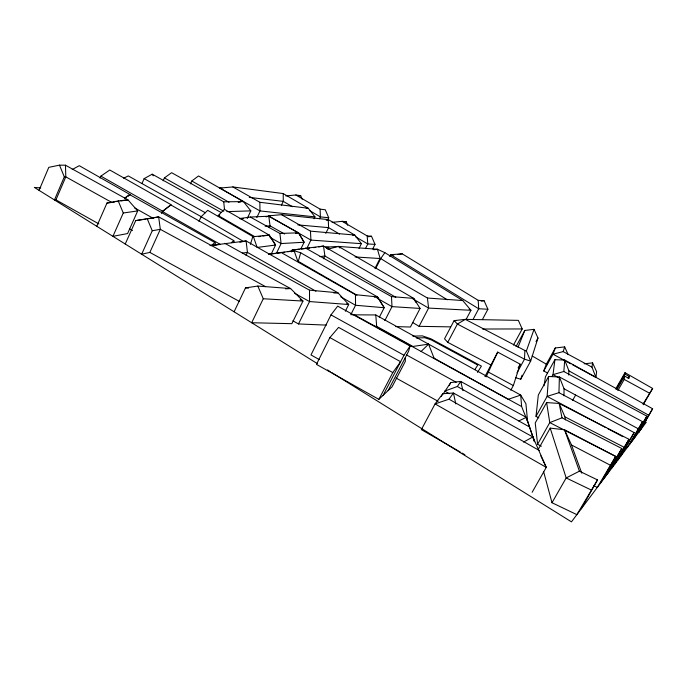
<?xml version="1.0" encoding="UTF-8"?>
<svg xmlns="http://www.w3.org/2000/svg" width="687" height="687" viewBox="0 0 687 687"><rect width="100%" height="100%" fill="white"/><g stroke="black" fill="none" stroke-linecap="round" stroke-linejoin="round"><path stroke-width="1.03" d="M563.984 395.815L564.044 388.782L559.39 376.965L548.595 376.493L538.325 394.991L536.006 416.356L538.831 417.868M620.533 456.512L634.144 432.604L558.943 392.672L559.39 376.965L642.585 421.706L629.636 444.377M491.007 365.029L447.744 342.341L444.523 338.803L454.107 320.631L465.348 319.369L524.885 350.49L524.499 359.164L517.019 372.809M568.69 375.042L568.93 370.868L564.748 360.057L554.916 359.705L545.444 376.777L544.01 385.811M548.595 376.493L547.127 396.408L536.006 416.356M634.281 438.194L646.879 416.159L563.821 371.495L564.748 360.057L652.616 408.748L640.482 429.942M643.204 404.746L652.65 388.456L624.998 372.689L624.835 374.072L629.189 376.442L629 378.468L624.603 376.081L617.261 388.902M617.819 390.594L624.217 379.422L624.603 376.081M572.615 364.797L595.93 377.421L596.617 371.71L592.589 362.891L584.113 363.801M554.916 359.705L553.018 374.638L552.005 376.459M595.93 377.421L591.971 367.141L592.589 362.891M356.948 295.212L298.295 261.361L300.683 252.773L294.113 250.712L268.608 254.242L275.624 253.417M319.3 359.602L310.979 354.939L330.988 314.895L337.678 306.127L410.07 346.016L408.602 351.272L388.129 390.56M250.386 244.357L252.842 236.534L207.732 210.334L201.111 216.757L198.955 221.429M543.743 370.954L553.018 354.2L563.194 351.598L564.671 346.901L555.294 347.966L546.32 364.179L543.743 370.954L547.462 372.972M516.031 346.583L524.816 330.447L534.048 329.356L537.99 338.013L530.656 361.13L520.712 379.233L515.413 377.627M510.802 390.207L513.352 385.553L520.171 364.179L497.689 352.113L484.945 376.553M520.712 379.233L522.06 375.222M456.228 320.666L454.107 320.631L457.405 324.058L524.499 359.164L530.656 361.13L526.371 350.98L534.048 329.356M555.294 347.966L553.018 354.2L570.742 363.792M518.007 347.27L524.816 330.447M39.056 190.351L48.786 167.353L59.494 165.146L65.471 165.198L127.928 199.823L137.701 210.918L127.593 233.554L112.917 236.345L123.274 212.996L118.224 200.947L106.992 203.017L96.773 226.289M59.494 165.146L64.312 176.868L54.453 199.943L55.948 199.865L98.876 223.919M55.948 199.865L65.797 176.851L65.471 165.198M100.062 178.062L100.895 176.138L109.774 170.007L171.183 204.743L162.785 211.295L100.895 176.138M142.046 183.326L144.141 178.62L152.196 174.18L221.154 212.532M125.232 244.014L135.7 220.604L158.663 216.886L290.618 288.557L302.976 301.061L291.846 323.68L251.674 322.744L263.258 298.751L257.831 286.067L245.508 287.879L234.087 311.795M163.12 180.793L164.408 177.916L171.613 172.695L223.739 201.815L243.481 201.609L250.824 210.866L247.226 218.518M486.13 376.897L497.689 352.113M147.138 218.578L152.256 230.746L141.651 254.233L149.852 252.404L239.565 301.524M161.428 213.399L162.304 211.459L170.72 204.906L233.778 240.579L234.379 242.52M149.852 252.404L160.311 229.329L158.663 216.886L151.844 218.174M190.497 183.867L191.81 180.982L198.509 175.966L243.481 201.609M256.861 217.478L259.961 210.918L259.858 202.279L232.841 186.941L219.866 188.066L259.961 210.918L314.955 216.877L314.036 218.767M246.058 255.298L247.44 252.395L246.109 240.957L209.973 245.577L219.23 244.581M538.333 449.212L550.201 428.113L564.542 429.77L579.424 471.179L597.51 479.912L581.236 508.835M269.167 227.698L270.043 225.851L268.797 216.207L250.283 217.049L239.909 218.5M281.447 205.164L283.267 201.36L283.216 193.571L232.841 186.941M271.073 254.413L275.564 245.044L269.167 235.066L224.409 209.346L218.148 215.52L254.679 236.611M276.681 252.773L281.112 243.559L279.91 233.451L250.283 217.049M291.279 251.88L292.173 250.034L323.525 246.058L413.78 298.398L420.075 308.429L410.431 327.029L395.678 326.6M301 248.66L304.118 242.236L298.519 232.816L268.797 216.207L266.032 216.843M319.472 218.749L320.382 216.886L320.116 209.149L295.848 194.988L285.801 195.924M306.771 248.574L310.902 240.081L310.472 231.141L281.472 214.67L268.411 215.855L310.902 240.081L361.371 243.679L358.992 248.454M327.381 220.501L328.73 217.745L325.295 209.767L320.116 209.149M325.767 233.4L328.592 227.637L328.266 219.6L281.472 214.67M323.517 258.767L324.882 255.985L323.525 246.058L318.725 246.951M292.885 320.82L298.493 323.955L309.545 301.559L309.511 290.163L224.821 243.327M581.752 473.171L571.507 444.996L564.542 429.77L615.724 456.391L600.704 482.909M365.432 248.66L367.785 243.962L367.176 235.924L342.152 221.326L332.096 222.356M372.706 248.977L375.025 244.357L371.495 236.234L367.176 235.924M378.863 399.37L392.792 372.569L400.607 361.731L338.605 327.39L329.872 337.592L316.432 364.359L378.863 399.37L392.071 386.815L405.321 361.405L405.287 357.635M345.346 311.228L348.713 304.521L337.927 292.791L246.109 240.957L239.875 242.176M541.365 446.189L537.603 444.257L549.763 422.599L562 417.816L621.821 448.517L607.274 474.159M350.765 314.749L355.548 305.26L355.454 294.663L280.914 252.361M374.982 268.402L380.083 258.286L377.421 249.252L338.511 246.435L325.715 247.131L327.021 248.531M375.6 268.677L380.701 258.57L384.875 252.67L462.763 300.554L470.947 310.301L466.009 319.618M389.787 256.569L390.731 254.697L402.221 253.838L478.195 300.339L484.103 300.743L487.907 309.236L482.368 319.61M537.603 444.257L535.233 422.969L546.62 402.573L559.158 403.449L628.974 439.276L614.977 463.905M379.344 317.222L384.196 307.724L377.507 296.921L300.683 252.773M384.84 320.606L392.002 306.634L391.47 296.595L305.509 248.033M383.114 395.326L403.982 355.239L410.07 346.016M412.664 322.529L419.096 326.334L428.602 308.077L427.417 298.029L338.511 246.435L327.673 249.235M447.744 342.341L457.405 324.058L465.348 319.369L518.35 320.357L522.214 328.953L513.447 345.089M472.914 319.678L478.71 308.772L478.195 300.339M441.337 396.468L442.806 393.728L453.429 393.024L532.863 436.949L546.268 467.358L532.159 492.27M443.175 393.909L450.792 382.53L460.737 381.448L526.285 417.353L534.52 441.638L526.285 417.353L518.754 420.968M449.281 385.355L450.792 382.53M518.118 367.923L520.171 364.179M536.015 341.611L537.99 338.013M572.615 400.392L575.637 395.034M615.947 388.516L624.998 372.689M616.016 389.486L624.835 374.072M597.51 479.912L576.865 514.649L551.996 502.729L566.182 477.937L579.424 471.179M628.15 378.254L629.189 376.442M643.118 403.982L652.65 388.456M615.724 456.391L597.295 487.452L593.534 485.494M604.096 478.392L621.821 448.517M612.083 467.761L628.974 439.276M617.871 460.05L634.144 432.604M642.585 421.706L627.3 447.503L625.41 446.481M632.083 441.123L646.879 416.159M652.616 408.748L638.549 432.621L648.7 415.206L568.93 370.868M477.482 372.397L481.415 366.111L430.766 338.734L422.376 335.883L412.835 336.141M474.889 369.554L477.8 365.055L431.342 339.936L424.764 337.712L416.348 337.97M449.307 393.703L444.678 391.101L457.327 386.506L460.737 381.448L462.935 390.645M460.29 452.046L421.363 429.607L435.077 403.904L449.023 399.19L453.429 393.024L455.807 403.922M442.806 393.728L435.077 403.904L546.268 467.358L540.824 455.824M421.131 351.452L428.576 344.144L434.072 358.202M231.399 242.674L233.778 240.579M211.149 245.731L214.885 242.528L215.898 245.044M218.311 216.182L219.823 214.928M124.94 198.337L126.511 197.143M128.083 195.941L129.843 194.85M125.025 198.388L126.631 197.203M128.237 196.027L130.161 194.619L79.263 165.687L72.212 169.543M124.665 198.088L129.56 194.567L214.885 242.528M523.563 442.059L532.863 436.949L534.503 441.561M123.617 178.225L128.297 175.932L201.557 216.869M326.248 220.312L328.266 219.6L354.767 235.048L361.371 243.679M558.943 392.672L547.127 396.408L605.788 427.597M563.821 371.495L553.018 374.638L558.677 377.687M298.708 196.018L300.674 195.658L302.177 199.178M152.256 230.746L160.311 229.329L265.629 286.668M344.135 222.073L346.162 221.721L347.708 225.293M287.827 251.76L294.113 250.712L297.772 261.197L298.295 261.361M368.412 236.749L371.495 236.234M112.831 202.287L114.841 201.952M116.859 201.626L118.868 201.3M120.878 200.973L127.928 199.823L118.224 200.947M258.724 236.663L260.811 236.345M262.898 236.027L269.167 235.066L275.564 245.044L257.153 247.44L253.4 236.697L252.842 236.534M397.988 254.482L402.221 253.838M135.7 220.604L145.816 219.11M147.842 218.81L150.874 218.363M412.904 346.463L428.576 344.144M123.274 212.996L137.701 210.918M242.374 253.091L247.44 252.395L315.926 291.194M238.217 202.321L240.321 202.038M319.962 256.655L324.882 255.985L395.806 297.308M295.53 233.211L298.519 232.816L304.118 242.236L281.112 243.559L270.034 237.401M481.132 301.138L484.103 300.743M277.634 253.168L280.657 252.79M282.675 252.533L284.693 252.284M373.625 249.725L377.421 249.252L384.875 252.67M106.992 203.017L110.856 202.562M299.36 249.235L292.173 250.034L294.045 251.098M301.413 249.012L304.487 248.668M307.57 248.325L309.622 248.101M313.727 247.646L315.78 247.414M253.4 236.697L269.167 235.066M352.663 235.255L354.767 235.048L310.472 231.141M306.204 208.462L308.291 208.264L314.955 216.877M351.813 314.809L375.78 314.955L520.703 395.077L525.907 403.741L527.607 421.483L521.631 406.532L520.703 395.077L508.217 399.31L433.583 357.927M265.105 226.186L270.043 225.851L284.65 234.035M285.526 288.866L290.618 288.557L257.831 286.067M333.839 293.031L337.927 292.791L309.511 290.163M374.312 297.11L377.507 296.921L384.196 307.724L355.548 305.26L340.709 296.81M239.986 218.784L243.181 218.629M279.91 233.451L298.519 232.816M226.796 211.639L250.824 210.866M64.312 176.868L65.797 176.851L111.826 202.45M374.544 326.385L376.674 326.368L413.059 346.549M482.557 329.021L522.214 328.953M419.096 326.334L450.535 326.875M298.493 323.955L326.334 325.114M487.907 309.236L478.71 308.772L390.731 254.697L393.763 255.126M355.033 256.947L380.701 258.57L447.314 299.807M375.025 244.357L367.785 243.962L355.857 236.972M263.258 298.751L302.976 301.061L300.159 299.532M420.075 308.429L392.002 306.634L377.069 298.175M325.715 247.131L328.867 247.354M427.417 298.029L462.763 300.554M245.508 287.879L248.6 288.102M40.765 187.937L34.35 187.422L317.471 363.706M391.47 296.595L413.78 298.398L415.712 302.168M297.806 224.889L328.592 227.637L339.55 234.061M342.152 221.326L346.162 221.721M268.411 215.855L270.515 216.07M355.454 294.663L377.507 296.921M328.73 217.745L320.382 216.886L309.425 210.462M249.269 197.384L283.267 201.36L292.318 206.693M259.858 202.279L308.291 208.264L283.216 193.571M219.866 188.066L221.961 188.332M295.848 194.988L300.674 195.658M524.885 350.49L526.371 350.98M591.172 489.977L566.182 477.937L550.201 428.113M562 417.816L559.158 403.449L564.894 416.854L624.036 447.203M616.591 456.898L549.763 422.599L546.62 402.573M571.507 444.996L610.245 465.159M607.677 428.611L622.817 436.657M563.194 351.598L591.971 367.141M564.044 388.782L638.214 428.748M488.655 372.242L513.352 385.553M624.217 379.422L649.404 393.153M353.934 314.629L521.631 406.532M406.395 354.878L456.194 382.238M330.988 314.895L403.982 355.239M395.995 377.996L438.212 401.345M294.637 293.289L309.545 301.559L348.713 304.521L346.849 303.465M144.141 178.62L205.361 212.764M329.872 337.592L392.792 372.569M164.408 177.916L223.782 211.192M457.327 386.506L529.411 426.919M134.497 207.809L153.192 218.354M162.304 211.459L220.338 244.426M449.023 399.19L539.295 450.5M129.723 228.986L132.505 230.574M191.81 180.982L228.994 202.261M462.136 453.119L464.919 454.717M532.107 355.926L546.955 364.557M644.406 421.174L646.261 422.247L571.455 521.854L332.036 372.783M412.861 298.905L428.602 308.077L470.947 310.301L469.135 309.184M201.111 216.757L243.61 241.558M327.484 369.941L330.215 371.65M338.511 246.435L339.928 247.998M152.196 174.18L153.184 175.803M564.671 346.901L568.201 354.664M543.657 471.789L551.996 502.729M564.894 416.854L565.53 419.886M223.739 201.815L224.512 209.733M375.78 314.955L376.674 326.368"/></g></svg>
